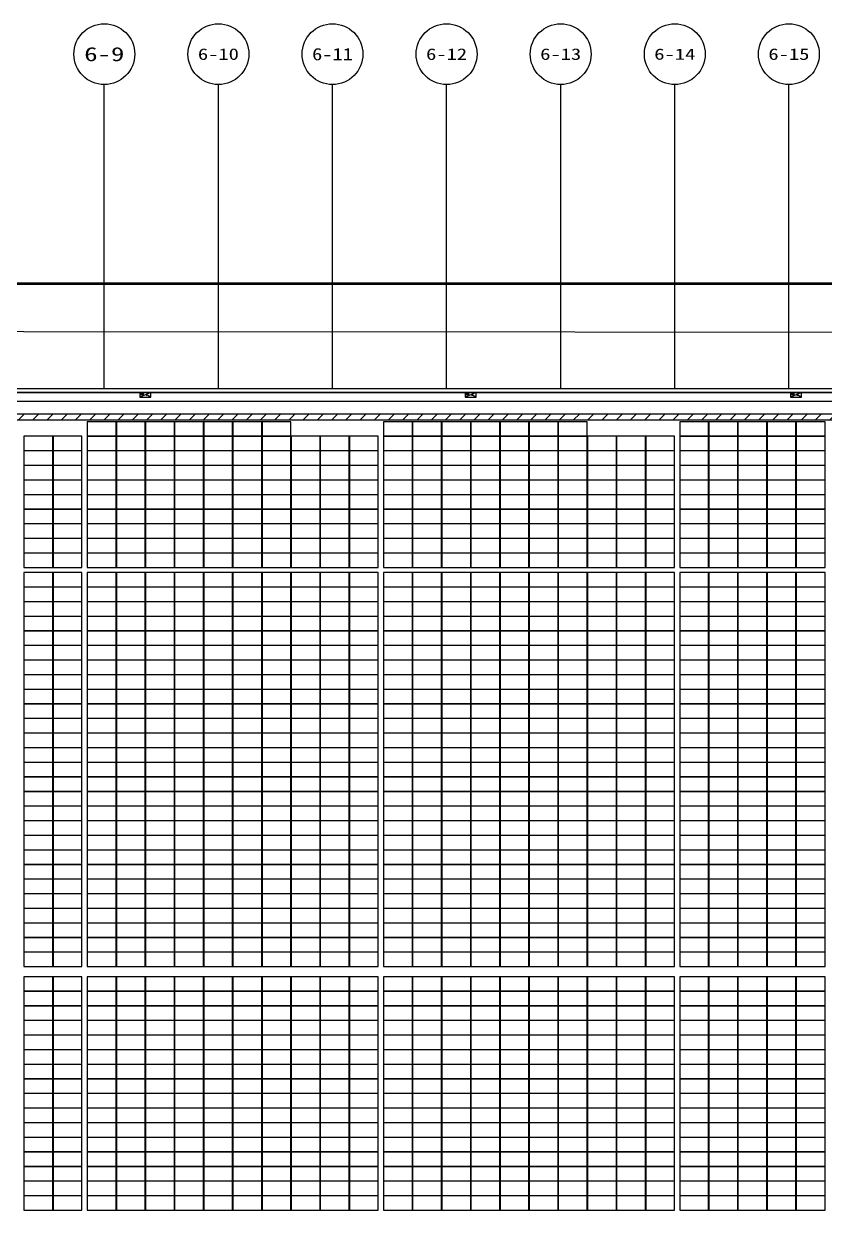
# Model space of a CAD drawing. Header units: metres. Extents: x 1218 to 2690, y 1163 to 1758.
# Drawn here: x 2149.3 to 2212.5, y 1429.3 to 1522.9 of the extents above; entities that cross this region are included whole.
import ezdxf
from ezdxf.enums import TextEntityAlignment as Align

# ---------------------------------------------------------------- set-up
doc = ezdxf.new("R2010")
doc.units = ezdxf.units.M
for name, color, linetype in [('AXIS', 3, 'Continuous'), ('AXIS_TEXT', 7, 'Continuous'), ('WALL', 9, 'Continuous'), ('单元区域外轮廓', 7, 'ByLayer'), ('屋脊线', 7, 'ByLayer'), ('接线图文字', 7, 'Continuous'), ('电缆通道', 7, 'ByLayer'), ('组件', 7, 'ByLayer'), ('运维走道板', 1, 'Continuous'), ('逆变器', 7, 'ByLayer')]:
    doc.layers.add(name, color=color, linetype=linetype)
doc.styles.add('COMPLEX', font='COMPLEX')

# ---------------------------------------------------------------- blocks, each defined once
blk = doc.blocks.new('_AXISO')
blk.add_circle((0, 0), 0.5)
at = {"layer": 'AXIS_TEXT', "style": 'COMPLEX', "width": 1.041667}
blk.add_attdef('A', text='', height=0.56, dxfattribs=at).set_placement((-0.25, -0.28), (0.25, -0.28), align=Align.FIT)
blk = doc.blocks.new('DT1')
at = {"layer": 'AXIS', "color": 252, "true_color": 0x939598}
for p, q in [((948160, 2023104), (948160, 2047104)), ((957160, 2023104), (957160, 2047104)), ((966160, 2023104), (966160, 2047104)), ((975160, 2023104), (975160, 2047104)), ((984160, 2023104), (984160, 2047104)), ((993160, 2023104), (993160, 2047104)), ((1002160, 2023104), (1002160, 2047104))]:
    blk.add_line(p, q, dxfattribs=at)
at = {"layer": 'WALL'}
for p, q in [((1243660, 2023104), (77860, 2023104)), ((1243360, 2022804), (78160, 2022804))]:
    blk.add_line(p, q, dxfattribs=at)
blk.add_lwpolyline([(1182610, 2022104), (875710, 2022104)], dxfattribs=at)
at = {"layer": 'AXIS', "color": 252, "true_color": 0x939598}
ref = blk.add_blockref('_AXISO', (948160, 2049504), dxfattribs=dict(at, xscale=4800, yscale=4800, zscale=4800))
ref.add_attrib('A', '6-9', dxfattribs={"layer": 'AXIS_TEXT', "height": 1110}).set_placement((946574, 2048949), (949746, 2048949), align=Align.FIT)
ref = blk.add_blockref('_AXISO', (957160, 2049504), dxfattribs=dict(at, xscale=4800, yscale=4800, zscale=4800))
ref.add_attrib('A', '6-10', dxfattribs={"layer": 'AXIS_TEXT', "height": 906}).set_placement((955542, 2049051), (958778, 2049051), align=Align.FIT)
ref = blk.add_blockref('_AXISO', (966160, 2049504), dxfattribs=dict(at, xscale=4800, yscale=4800, zscale=4800))
ref.add_attrib('A', '6-11', dxfattribs={"layer": 'AXIS_TEXT', "height": 965.5}).set_placement((964551, 2049021), (967769, 2049021), align=Align.FIT)
ref = blk.add_blockref('_AXISO', (975160, 2049504), dxfattribs=dict(at, xscale=4800, yscale=4800, zscale=4800))
ref.add_attrib('A', '6-12', dxfattribs={"layer": 'AXIS_TEXT', "height": 906}).set_placement((973542, 2049051), (976778, 2049051), align=Align.FIT)
ref = blk.add_blockref('_AXISO', (984160, 2049504), dxfattribs=dict(at, xscale=4800, yscale=4800, zscale=4800))
ref.add_attrib('A', '6-13', dxfattribs={"layer": 'AXIS_TEXT', "height": 906}).set_placement((982542, 2049051), (985778, 2049051), align=Align.FIT)
ref = blk.add_blockref('_AXISO', (993160, 2049504), dxfattribs=dict(at, xscale=4800, yscale=4800, zscale=4800))
ref.add_attrib('A', '6-14', dxfattribs={"layer": 'AXIS_TEXT', "height": 884.1}).set_placement((991539, 2049062), (994781, 2049062), align=Align.FIT)
ref = blk.add_blockref('_AXISO', (1002160, 2049504), dxfattribs=dict(at, xscale=4800, yscale=4800, zscale=4800))
ref.add_attrib('A', '6-15', dxfattribs={"layer": 'AXIS_TEXT', "height": 906}).set_placement((1000542, 2049051), (1003778, 2049051), align=Align.FIT)
blk = doc.blocks.new('*U582')
at = {"layer": '单元区域外轮廓', "color": 2}
blk.add_polyline3d([(582600, -78700, 12000), (-582600, -78700, 12000), (-582600, 78700, 12000), (582600, 78700, 12000)], close=True, dxfattribs=at)
at = {"flags": 1}
for tag in ['unit_id', 'unit_name', 'parapet_height', 'ground_elevation', 'is_enable_parapet']:
    blk.add_attdef(tag, (0, 0), '', height=2.5, dxfattribs=at)
blk = doc.blocks.new('*U583')
at = {"layer": '屋脊线', "color": 30}
blk.add_line((582600, 78700, 12000), (-582600, 78700, 12000), dxfattribs=at)
at = {"flags": 1}
for tag in ['unit_id', 'unit_name']:
    blk.add_attdef(tag, (0, 0), '', height=2.5, dxfattribs=at)
blk = doc.blocks.new('*U586')
at = {"color": 0}
blk.add_polyline3d([(0, 0, 0), (-227.8, 0, 0), (-227.8, -113.3, 5.8), (0, -113.3, 5.8)], close=True, dxfattribs=at)
at = {"flags": 1}
for tag in ['mounting-hole-spacing1', 'mounting-hole-spacing2', 'module-material', 'vmpo', 'voco', 'silicon-material', 'panel-length', 'panel-width', 'panel-height', 'userid', 'theme', 'note', 'name', 'pmax', 'company-name', 'id', 'impo', 'isco']:
    blk.add_attdef(tag, (0, 0), '', height=2.5, dxfattribs=at)
blk = doc.blocks.new('*U587')
at = {"layer": '组件', "color": 13}
for p in [(28833.2, 7639.6, 1221.7), (28333.4, 7524.4, 1227.6), (28563.2, 7524.4, 1227.6), (28833.2, 7524.4, 1227.6), (28333.4, 7409.1, 1233.4), (28563.2, 7409.1, 1233.4), (28833.2, 7409.1, 1233.4), (28333.4, 7293.9, 1239.3), (28563.2, 7293.9, 1239.3), (28833.2, 7293.9, 1239.3), (28333.4, 7178.6, 1245.1), (28563.2, 7178.6, 1245.1), (28833.2, 7178.6, 1245.1), (28333.4, 7063.4, 1251), (28563.2, 7063.4, 1251), (28833.2, 7063.4, 1251), (28333.4, 6948.1, 1256.9), (28563.2, 6948.1, 1256.9), (28333.4, 6832.9, 1262.7), (28563.2, 6832.9, 1262.7), (28333.4, 6717.6, 1268.6), (28563.2, 6717.6, 1268.6), (28333.4, 6602.4, 1274.4), (28563.2, 6602.4, 1274.4)]:
    blk.add_blockref('*U586', p, dxfattribs=at)
at = {"layer": '组件', "color": 72}
for p in [(29063, 7639.6, 1221.7), (29292.8, 7639.6, 1221.7), (29522.6, 7639.6, 1221.7), (29752.4, 7639.6, 1221.7), (29982.2, 7639.6, 1221.7), (30212, 7639.6, 1221.7), (31170.3, 7639.6, 1221.7), (29063, 7524.4, 1227.6), (29292.8, 7524.4, 1227.6), (29522.6, 7524.4, 1227.6), (29752.4, 7524.4, 1227.6), (29982.2, 7524.4, 1227.6), (30212, 7524.4, 1227.6), (30441.8, 7524.4, 1227.6), (30671.6, 7524.4, 1227.6), (30901.4, 7524.4, 1227.6), (31170.3, 7524.4, 1227.6), (29063, 7409.1, 1233.4), (29292.8, 7409.1, 1233.4), (29522.6, 7409.1, 1233.4), (29752.4, 7409.1, 1233.4), (29982.2, 7409.1, 1233.4), (30212, 7409.1, 1233.4), (30441.8, 7409.1, 1233.4), (30671.6, 7409.1, 1233.4), (30901.4, 7409.1, 1233.4), (31170.3, 7409.1, 1233.4), (29063, 7293.9, 1239.3), (29292.8, 7293.9, 1239.3), (29522.6, 7293.9, 1239.3), (29752.4, 7293.9, 1239.3), (29982.2, 7293.9, 1239.3), (30212, 7293.9, 1239.3), (30441.8, 7293.9, 1239.3), (30671.6, 7293.9, 1239.3), (30901.4, 7293.9, 1239.3), (31170.3, 7293.9, 1239.3), (31400.1, 7293.9, 1239.3), (29063, 7178.6, 1245.1), (29292.8, 7178.6, 1245.1), (29522.6, 7178.6, 1245.1), (29752.4, 7178.6, 1245.1), (29982.2, 7178.6, 1245.1), (30212, 7178.6, 1245.1), (30441.8, 7178.6, 1245.1), (30671.6, 7178.6, 1245.1), (30901.4, 7178.6, 1245.1), (31170.3, 7178.6, 1245.1), (31400.1, 7178.6, 1245.1), (29063, 7063.4, 1251), (29292.8, 7063.4, 1251), (29522.6, 7063.4, 1251), (29752.4, 7063.4, 1251), (29982.2, 7063.4, 1251), (30212, 7063.4, 1251), (30441.8, 7063.4, 1251), (30671.6, 7063.4, 1251), (30901.4, 7063.4, 1251), (31170.3, 7063.4, 1251), (31400.1, 7063.4, 1251), (28833.2, 6948.1, 1256.9), (29063, 6948.1, 1256.9), (29292.8, 6948.1, 1256.9), (29522.6, 6948.1, 1256.9), (29752.4, 6948.1, 1256.9), (29982.2, 6948.1, 1256.9), (30212, 6948.1, 1256.9), (30441.8, 6948.1, 1256.9), (30671.6, 6948.1, 1256.9), (30901.4, 6948.1, 1256.9), (31170.3, 6948.1, 1256.9), (31400.1, 6948.1, 1256.9), (28833.2, 6832.9, 1262.7), (29063, 6832.9, 1262.7), (29292.8, 6832.9, 1262.7), (29522.6, 6832.9, 1262.7), (29752.4, 6832.9, 1262.7), (29982.2, 6832.9, 1262.7), (30212, 6832.9, 1262.7), (30441.8, 6832.9, 1262.7), (30671.6, 6832.9, 1262.7), (30901.4, 6832.9, 1262.7), (31170.3, 6832.9, 1262.7), (31400.1, 6832.9, 1262.7), (28833.2, 6717.6, 1268.6), (29063, 6717.6, 1268.6), (29292.8, 6717.6, 1268.6), (29522.6, 6717.6, 1268.6), (29752.4, 6717.6, 1268.6), (29982.2, 6717.6, 1268.6), (30212, 6717.6, 1268.6), (30441.8, 6717.6, 1268.6), (30671.6, 6717.6, 1268.6), (30901.4, 6717.6, 1268.6), (31170.3, 6717.6, 1268.6), (31400.1, 6717.6, 1268.6), (28833.2, 6602.4, 1274.4), (29063, 6602.4, 1274.4), (29292.8, 6602.4, 1274.4), (29522.6, 6602.4, 1274.4), (29752.4, 6602.4, 1274.4), (29982.2, 6602.4, 1274.4), (30212, 6602.4, 1274.4), (30441.8, 6602.4, 1274.4), (30671.6, 6602.4, 1274.4), (30901.4, 6602.4, 1274.4), (31170.3, 6602.4, 1274.4), (31400.1, 6602.4, 1274.4), (28333.4, 6449.1, 1282.2), (28563.2, 6449.1, 1282.2), (28833.2, 6449.1, 1282.2), (29063, 6449.1, 1282.2), (29292.8, 6449.1, 1282.2), (29522.6, 6449.1, 1282.2), (29752.4, 6449.1, 1282.2), (29982.2, 6449.1, 1282.2), (30212, 6449.1, 1282.2), (30441.8, 6449.1, 1282.2), (30671.6, 6449.1, 1282.2), (28333.4, 6333.9, 1288.1), (28563.2, 6333.9, 1288.1), (28833.2, 6333.9, 1288.1), (29063, 6333.9, 1288.1), (29292.8, 6333.9, 1288.1), (29522.6, 6333.9, 1288.1), (29752.4, 6333.9, 1288.1), (29982.2, 6333.9, 1288.1), (30212, 6333.9, 1288.1), (30441.8, 6333.9, 1288.1), (30671.6, 6333.9, 1288.1), (28333.4, 6218.6, 1293.9), (28563.2, 6218.6, 1293.9), (28833.2, 6218.6, 1293.9), (29063, 6218.6, 1293.9), (29292.8, 6218.6, 1293.9), (29522.6, 6218.6, 1293.9), (29752.4, 6218.6, 1293.9), (29982.2, 6218.6, 1293.9), (30212, 6218.6, 1293.9), (30441.8, 6218.6, 1293.9), (30671.6, 6218.6, 1293.9), (28333.4, 6103.4, 1299.8), (28563.2, 6103.4, 1299.8), (28833.2, 6103.4, 1299.8), (29063, 6103.4, 1299.8), (29292.8, 6103.4, 1299.8), (29522.6, 6103.4, 1299.8), (29752.4, 6103.4, 1299.8), (29982.2, 6103.4, 1299.8), (30212, 6103.4, 1299.8), (30441.8, 6103.4, 1299.8), (30671.6, 6103.4, 1299.8), (28333.4, 5988.1, 1305.7), (28563.2, 5988.1, 1305.7), (28833.2, 5988.1, 1305.7), (29063, 5988.1, 1305.7), (29292.8, 5988.1, 1305.7), (29522.6, 5988.1, 1305.7), (29752.4, 5988.1, 1305.7), (29982.2, 5988.1, 1305.7), (30212, 5988.1, 1305.7), (30441.8, 5988.1, 1305.7), (30671.6, 5988.1, 1305.7), (28333.4, 5872.9, 1311.5), (28563.2, 5872.9, 1311.5), (28833.2, 5872.9, 1311.5), (29063, 5872.9, 1311.5), (29292.8, 5872.9, 1311.5), (29522.6, 5872.9, 1311.5), (29752.4, 5872.9, 1311.5), (29982.2, 5872.9, 1311.5), (30212, 5872.9, 1311.5), (30441.8, 5872.9, 1311.5), (30671.6, 5872.9, 1311.5), (28333.4, 5757.6, 1317.4), (28563.2, 5757.6, 1317.4), (28833.2, 5757.6, 1317.4), (29063, 5757.6, 1317.4), (29292.8, 5757.6, 1317.4), (29522.6, 5757.6, 1317.4), (29752.4, 5757.6, 1317.4), (29982.2, 5757.6, 1317.4), (30212, 5757.6, 1317.4), (30441.8, 5757.6, 1317.4), (30671.6, 5757.6, 1317.4), (28333.4, 5642.4, 1323.2), (28563.2, 5642.4, 1323.2), (28833.2, 5642.4, 1323.2), (29063, 5642.4, 1323.2), (29292.8, 5642.4, 1323.2), (29522.6, 5642.4, 1323.2), (29752.4, 5642.4, 1323.2), (29982.2, 5642.4, 1323.2), (30212, 5642.4, 1323.2), (30441.8, 5642.4, 1323.2), (30671.6, 5642.4, 1323.2), (28333.4, 5527.1, 1329.1), (28563.2, 5527.1, 1329.1), (28833.2, 5527.1, 1329.1), (29063, 5527.1, 1329.1), (29292.8, 5527.1, 1329.1), (29522.6, 5527.1, 1329.1), (29752.4, 5527.1, 1329.1), (29982.2, 5527.1, 1329.1), (30212, 5527.1, 1329.1), (30441.8, 5527.1, 1329.1), (30671.6, 5527.1, 1329.1), (28333.4, 5411.9, 1334.9), (28563.2, 5411.9, 1334.9), (28833.2, 5411.9, 1334.9), (29063, 5411.9, 1334.9), (29292.8, 5411.9, 1334.9), (29522.6, 5411.9, 1334.9), (29752.4, 5411.9, 1334.9), (29982.2, 5411.9, 1334.9), (30212, 5411.9, 1334.9), (30441.8, 5411.9, 1334.9), (30671.6, 5411.9, 1334.9), (28333.4, 5296.6, 1340.8), (28563.2, 5296.6, 1340.8), (28833.2, 5296.6, 1340.8), (29063, 5296.6, 1340.8), (29292.8, 5296.6, 1340.8), (29522.6, 5296.6, 1340.8), (29752.4, 5296.6, 1340.8), (29982.2, 5296.6, 1340.8), (30212, 5296.6, 1340.8), (30441.8, 5296.6, 1340.8), (30671.6, 5296.6, 1340.8), (28333.4, 5181.4, 1346.7), (28563.2, 5181.4, 1346.7), (28833.2, 5181.4, 1346.7), (29063, 5181.4, 1346.7), (29292.8, 5181.4, 1346.7), (29522.6, 5181.4, 1346.7), (29752.4, 5181.4, 1346.7), (29982.2, 5181.4, 1346.7), (30212, 5181.4, 1346.7), (30441.8, 5181.4, 1346.7), (30671.6, 5181.4, 1346.7), (28333.4, 5066.1, 1352.5), (28563.2, 5066.1, 1352.5), (28833.2, 5066.1, 1352.5), (29063, 5066.1, 1352.5), (29292.8, 5066.1, 1352.5), (29522.6, 5066.1, 1352.5), (29752.4, 5066.1, 1352.5), (29982.2, 5066.1, 1352.5), (30212, 5066.1, 1352.5), (30441.8, 5066.1, 1352.5), (30671.6, 5066.1, 1352.5), (28333.4, 4950.9, 1358.4), (28563.2, 4950.9, 1358.4), (28833.2, 4950.9, 1358.4), (29063, 4950.9, 1358.4), (29292.8, 4950.9, 1358.4), (29522.6, 4950.9, 1358.4), (29752.4, 4950.9, 1358.4), (29982.2, 4950.9, 1358.4), (30212, 4950.9, 1358.4), (30441.8, 4950.9, 1358.4), (30671.6, 4950.9, 1358.4), (28333.4, 4835.6, 1364.2), (28563.2, 4835.6, 1364.2), (28833.2, 4835.6, 1364.2), (29063, 4835.6, 1364.2), (29292.8, 4835.6, 1364.2), (29522.6, 4835.6, 1364.2), (29752.4, 4835.6, 1364.2), (29982.2, 4835.6, 1364.2), (30212, 4835.6, 1364.2), (30441.8, 4835.6, 1364.2), (30671.6, 4835.6, 1364.2), (28333.4, 4720.4, 1370.1), (28563.2, 4720.4, 1370.1), (28833.2, 4720.4, 1370.1), (29063, 4720.4, 1370.1), (29292.8, 4720.4, 1370.1), (29522.6, 4720.4, 1370.1), (29752.4, 4720.4, 1370.1), (29982.2, 4720.4, 1370.1), (30212, 4720.4, 1370.1), (30441.8, 4720.4, 1370.1), (30671.6, 4720.4, 1370.1), (28333.4, 4605.1, 1376), (28563.2, 4605.1, 1376), (28833.2, 4605.1, 1376), (29063, 4605.1, 1376), (29292.8, 4605.1, 1376), (29522.6, 4605.1, 1376), (29752.4, 4605.1, 1376), (29982.2, 4605.1, 1376), (30212, 4605.1, 1376), (30441.8, 4605.1, 1376), (30671.6, 4605.1, 1376), (28333.4, 4489.9, 1381.8), (28563.2, 4489.9, 1381.8), (28833.2, 4489.9, 1381.8), (29063, 4489.9, 1381.8), (29292.8, 4489.9, 1381.8), (29522.6, 4489.9, 1381.8), (29752.4, 4489.9, 1381.8), (29982.2, 4489.9, 1381.8), (30212, 4489.9, 1381.8), (30441.8, 4489.9, 1381.8), (30671.6, 4489.9, 1381.8), (28333.4, 4374.6, 1387.7), (28563.2, 4374.6, 1387.7), (28833.2, 4374.6, 1387.7), (29063, 4374.6, 1387.7), (29292.8, 4374.6, 1387.7), (29522.6, 4374.6, 1387.7), (29752.4, 4374.6, 1387.7), (29982.2, 4374.6, 1387.7), (30212, 4374.6, 1387.7), (30441.8, 4374.6, 1387.7), (30671.6, 4374.6, 1387.7), (28333.4, 4259.4, 1393.5), (28563.2, 4259.4, 1393.5), (28833.2, 4259.4, 1393.5), (29063, 4259.4, 1393.5), (29292.8, 4259.4, 1393.5), (29522.6, 4259.4, 1393.5), (29752.4, 4259.4, 1393.5), (29982.2, 4259.4, 1393.5), (30212, 4259.4, 1393.5), (30441.8, 4259.4, 1393.5), (30671.6, 4259.4, 1393.5), (28333.4, 4144.1, 1399.4), (28563.2, 4144.1, 1399.4), (28833.2, 4144.1, 1399.4), (29063, 4144.1, 1399.4), (29292.8, 4144.1, 1399.4), (29522.6, 4144.1, 1399.4), (29752.4, 4144.1, 1399.4), (29982.2, 4144.1, 1399.4), (30212, 4144.1, 1399.4), (30441.8, 4144.1, 1399.4), (30671.6, 4144.1, 1399.4), (28333.4, 4028.9, 1405.2), (28563.2, 4028.9, 1405.2), (28833.2, 4028.9, 1405.2), (29063, 4028.9, 1405.2), (29292.8, 4028.9, 1405.2), (29522.6, 4028.9, 1405.2), (29752.4, 4028.9, 1405.2), (29982.2, 4028.9, 1405.2), (30212, 4028.9, 1405.2), (30441.8, 4028.9, 1405.2), (30671.6, 4028.9, 1405.2), (28333.4, 3913.6, 1411.1), (28563.2, 3913.6, 1411.1), (28833.2, 3913.6, 1411.1), (29063, 3913.6, 1411.1), (29292.8, 3913.6, 1411.1), (29522.6, 3913.6, 1411.1), (29752.4, 3913.6, 1411.1), (29982.2, 3913.6, 1411.1), (30212, 3913.6, 1411.1), (30441.8, 3913.6, 1411.1), (30671.6, 3913.6, 1411.1), (28333.4, 3798.4, 1417), (28563.2, 3798.4, 1417), (28833.2, 3798.4, 1417), (29063, 3798.4, 1417), (29292.8, 3798.4, 1417), (29522.6, 3798.4, 1417), (29752.4, 3798.4, 1417), (29982.2, 3798.4, 1417), (30212, 3798.4, 1417), (30441.8, 3798.4, 1417), (30671.6, 3798.4, 1417), (28333.4, 3683.1, 1422.8), (28563.2, 3683.1, 1422.8), (28833.2, 3683.1, 1422.8), (29063, 3683.1, 1422.8), (29292.8, 3683.1, 1422.8), (29522.6, 3683.1, 1422.8), (29752.4, 3683.1, 1422.8), (29982.2, 3683.1, 1422.8), (30212, 3683.1, 1422.8), (30441.8, 3683.1, 1422.8), (30671.6, 3683.1, 1422.8), (28333.4, 3567.9, 1428.7), (28563.2, 3567.9, 1428.7), (28833.2, 3567.9, 1428.7), (29063, 3567.9, 1428.7), (29292.8, 3567.9, 1428.7), (29522.6, 3567.9, 1428.7), (29752.4, 3567.9, 1428.7), (29982.2, 3567.9, 1428.7), (30212, 3567.9, 1428.7), (30441.8, 3567.9, 1428.7), (30671.6, 3567.9, 1428.7), (28333.4, 3452.6, 1434.5), (28563.2, 3452.6, 1434.5), (28833.2, 3452.6, 1434.5), (29063, 3452.6, 1434.5), (29292.8, 3452.6, 1434.5), (29522.6, 3452.6, 1434.5), (29752.4, 3452.6, 1434.5), (29982.2, 3452.6, 1434.5), (30212, 3452.6, 1434.5), (30441.8, 3452.6, 1434.5), (30671.6, 3452.6, 1434.5), (28333.4, 3259.4, 1444.3), (28563.2, 3259.4, 1444.3), (28833.2, 3259.4, 1444.3), (29063, 3259.4, 1444.3), (29292.8, 3259.4, 1444.3), (29522.6, 3259.4, 1444.3), (29752.4, 3259.4, 1444.3), (29982.2, 3259.4, 1444.3), (30212, 3259.4, 1444.3), (30441.8, 3259.4, 1444.3), (30671.6, 3259.4, 1444.3), (28333.4, 3144.2, 1450.2), (28563.2, 3144.2, 1450.2), (28833.2, 3144.2, 1450.2), (29063, 3144.2, 1450.2), (29292.8, 3144.2, 1450.2), (29522.6, 3144.2, 1450.2), (29752.4, 3144.2, 1450.2), (29982.2, 3144.2, 1450.2), (30212, 3144.2, 1450.2), (30441.8, 3144.2, 1450.2), (30671.6, 3144.2, 1450.2), (28333.4, 3028.9, 1456.1), (28563.2, 3028.9, 1456.1), (28833.2, 3028.9, 1456.1), (29063, 3028.9, 1456.1), (29292.8, 3028.9, 1456.1), (29522.6, 3028.9, 1456.1), (29752.4, 3028.9, 1456.1), (29982.2, 3028.9, 1456.1), (30212, 3028.9, 1456.1), (30441.8, 3028.9, 1456.1), (30671.6, 3028.9, 1456.1), (28333.4, 2913.7, 1461.9), (28563.2, 2913.7, 1461.9), (28833.2, 2913.7, 1461.9), (29063, 2913.7, 1461.9), (29292.8, 2913.7, 1461.9), (29522.6, 2913.7, 1461.9), (29752.4, 2913.7, 1461.9), (29982.2, 2913.7, 1461.9), (30212, 2913.7, 1461.9), (30441.8, 2913.7, 1461.9), (30671.6, 2913.7, 1461.9), (28333.4, 2798.4, 1467.8), (28563.2, 2798.4, 1467.8), (28833.2, 2798.4, 1467.8), (29063, 2798.4, 1467.8), (29292.8, 2798.4, 1467.8), (29522.6, 2798.4, 1467.8), (29752.4, 2798.4, 1467.8), (29982.2, 2798.4, 1467.8), (30212, 2798.4, 1467.8), (30441.8, 2798.4, 1467.8), (30671.6, 2798.4, 1467.8), (28333.4, 2683.2, 1473.6), (28563.2, 2683.2, 1473.6), (28833.2, 2683.2, 1473.6), (29063, 2683.2, 1473.6), (29292.8, 2683.2, 1473.6), (29522.6, 2683.2, 1473.6), (29752.4, 2683.2, 1473.6), (29982.2, 2683.2, 1473.6), (30212, 2683.2, 1473.6), (30441.8, 2683.2, 1473.6), (30671.6, 2683.2, 1473.6), (28333.4, 2567.9, 1479.5), (28563.2, 2567.9, 1479.5), (28833.2, 2567.9, 1479.5), (29063, 2567.9, 1479.5), (29292.8, 2567.9, 1479.5), (29522.6, 2567.9, 1479.5), (29752.4, 2567.9, 1479.5), (29982.2, 2567.9, 1479.5), (30212, 2567.9, 1479.5), (30441.8, 2567.9, 1479.5), (30671.6, 2567.9, 1479.5), (28333.4, 2452.7, 1485.3), (28563.2, 2452.7, 1485.3), (28833.2, 2452.7, 1485.3), (29063, 2452.7, 1485.3), (29292.8, 2452.7, 1485.3), (29522.6, 2452.7, 1485.3), (29752.4, 2452.7, 1485.3), (29982.2, 2452.7, 1485.3), (30212, 2452.7, 1485.3), (30441.8, 2452.7, 1485.3), (30671.6, 2452.7, 1485.3), (28333.4, 2337.4, 1491.2), (28563.2, 2337.4, 1491.2), (28833.2, 2337.4, 1491.2), (29063, 2337.4, 1491.2), (29292.8, 2337.4, 1491.2), (29522.6, 2337.4, 1491.2), (29752.4, 2337.4, 1491.2), (29982.2, 2337.4, 1491.2), (30212, 2337.4, 1491.2), (30441.8, 2337.4, 1491.2), (30671.6, 2337.4, 1491.2), (28333.4, 2222.2, 1497.1), (28563.2, 2222.2, 1497.1), (28833.2, 2222.2, 1497.1), (29063, 2222.2, 1497.1), (29292.8, 2222.2, 1497.1), (29522.6, 2222.2, 1497.1), (29752.4, 2222.2, 1497.1), (29982.2, 2222.2, 1497.1), (30212, 2222.2, 1497.1), (30441.8, 2222.2, 1497.1), (30671.6, 2222.2, 1497.1), (28333.4, 2106.9, 1502.9), (28563.2, 2106.9, 1502.9), (28833.2, 2106.9, 1502.9), (29063, 2106.9, 1502.9), (29292.8, 2106.9, 1502.9), (29522.6, 2106.9, 1502.9), (29752.4, 2106.9, 1502.9), (29982.2, 2106.9, 1502.9), (30212, 2106.9, 1502.9), (30441.8, 2106.9, 1502.9), (30671.6, 2106.9, 1502.9), (28333.4, 1991.7, 1508.8), (28563.2, 1991.7, 1508.8), (28833.2, 1991.7, 1508.8), (29063, 1991.7, 1508.8), (29292.8, 1991.7, 1508.8), (29522.6, 1991.7, 1508.8), (29752.4, 1991.7, 1508.8), (29982.2, 1991.7, 1508.8), (30212, 1991.7, 1508.8), (30441.8, 1991.7, 1508.8), (30671.6, 1991.7, 1508.8), (28333.4, 1876.4, 1514.6), (28563.2, 1876.4, 1514.6), (28833.2, 1876.4, 1514.6), (29063, 1876.4, 1514.6), (29292.8, 1876.4, 1514.6), (29522.6, 1876.4, 1514.6), (29752.4, 1876.4, 1514.6), (29982.2, 1876.4, 1514.6), (30212, 1876.4, 1514.6), (30441.8, 1876.4, 1514.6), (30671.6, 1876.4, 1514.6), (28333.4, 1761.1, 1520.5), (28563.2, 1761.1, 1520.5), (28833.2, 1761.1, 1520.5), (29063, 1761.1, 1520.5), (29292.8, 1761.1, 1520.5), (29522.6, 1761.1, 1520.5), (29752.4, 1761.1, 1520.5), (29982.2, 1761.1, 1520.5), (30212, 1761.1, 1520.5), (30441.8, 1761.1, 1520.5), (30671.6, 1761.1, 1520.5), (28333.4, 1645.9, 1526.4), (28563.2, 1645.9, 1526.4), (28833.2, 1645.9, 1526.4), (29063, 1645.9, 1526.4), (29292.8, 1645.9, 1526.4), (29522.6, 1645.9, 1526.4), (29752.4, 1645.9, 1526.4), (29982.2, 1645.9, 1526.4), (30212, 1645.9, 1526.4), (30441.8, 1645.9, 1526.4), (30671.6, 1645.9, 1526.4), (28333.4, 1530.6, 1532.2), (28563.2, 1530.6, 1532.2), (28833.2, 1530.6, 1532.2), (29063, 1530.6, 1532.2), (29292.8, 1530.6, 1532.2), (29522.6, 1530.6, 1532.2), (29752.4, 1530.6, 1532.2), (29982.2, 1530.6, 1532.2), (30212, 1530.6, 1532.2), (30441.8, 1530.6, 1532.2), (30671.6, 1530.6, 1532.2)]:
    blk.add_blockref('*U586', p, dxfattribs=at)
at = {"layer": '组件', "color": 220}
for p in [(31400.1, 7639.6, 1221.7), (31629.9, 7639.6, 1221.7), (31859.7, 7639.6, 1221.7), (32089.5, 7639.6, 1221.7), (32319.3, 7639.6, 1221.7), (32549.1, 7639.6, 1221.7), (33506.5, 7639.6, 1221.7), (33736.3, 7639.6, 1221.7), (33966.1, 7639.6, 1221.7), (31400.1, 7524.4, 1227.6), (31629.9, 7524.4, 1227.6), (31859.7, 7524.4, 1227.6), (32089.5, 7524.4, 1227.6), (32319.3, 7524.4, 1227.6), (32549.1, 7524.4, 1227.6), (32778.9, 7524.4, 1227.6), (33008.7, 7524.4, 1227.6), (33238.5, 7524.4, 1227.6), (33506.5, 7524.4, 1227.6), (33736.3, 7524.4, 1227.6), (33966.1, 7524.4, 1227.6), (31400.1, 7409.1, 1233.4), (31629.9, 7409.1, 1233.4), (31859.7, 7409.1, 1233.4), (32089.5, 7409.1, 1233.4), (32319.3, 7409.1, 1233.4), (32549.1, 7409.1, 1233.4), (32778.9, 7409.1, 1233.4), (33008.7, 7409.1, 1233.4), (33238.5, 7409.1, 1233.4), (33506.5, 7409.1, 1233.4), (33736.3, 7409.1, 1233.4), (33966.1, 7409.1, 1233.4), (31629.9, 7293.9, 1239.3), (31859.7, 7293.9, 1239.3), (32089.5, 7293.9, 1239.3), (32319.3, 7293.9, 1239.3), (32549.1, 7293.9, 1239.3), (32778.9, 7293.9, 1239.3), (33008.7, 7293.9, 1239.3), (33238.5, 7293.9, 1239.3), (33506.5, 7293.9, 1239.3), (33736.3, 7293.9, 1239.3), (33966.1, 7293.9, 1239.3), (31629.9, 7178.6, 1245.1), (31859.7, 7178.6, 1245.1), (32089.5, 7178.6, 1245.1), (32319.3, 7178.6, 1245.1), (32549.1, 7178.6, 1245.1), (32778.9, 7178.6, 1245.1), (33008.7, 7178.6, 1245.1), (33238.5, 7178.6, 1245.1), (33506.5, 7178.6, 1245.1), (33736.3, 7178.6, 1245.1), (33966.1, 7178.6, 1245.1), (31629.9, 7063.4, 1251), (31859.7, 7063.4, 1251), (32089.5, 7063.4, 1251), (32319.3, 7063.4, 1251), (32549.1, 7063.4, 1251), (32778.9, 7063.4, 1251), (33008.7, 7063.4, 1251), (33238.5, 7063.4, 1251), (33506.5, 7063.4, 1251), (33736.3, 7063.4, 1251), (33966.1, 7063.4, 1251), (31629.9, 6948.1, 1256.9), (31859.7, 6948.1, 1256.9), (32089.5, 6948.1, 1256.9), (32319.3, 6948.1, 1256.9), (32549.1, 6948.1, 1256.9), (32778.9, 6948.1, 1256.9), (33008.7, 6948.1, 1256.9), (33238.5, 6948.1, 1256.9), (33506.5, 6948.1, 1256.9), (33736.3, 6948.1, 1256.9), (33966.1, 6948.1, 1256.9), (31629.9, 6832.9, 1262.7), (31859.7, 6832.9, 1262.7), (32089.5, 6832.9, 1262.7), (32319.3, 6832.9, 1262.7), (32549.1, 6832.9, 1262.7), (32778.9, 6832.9, 1262.7), (33008.7, 6832.9, 1262.7), (33238.5, 6832.9, 1262.7), (33506.5, 6832.9, 1262.7), (33736.3, 6832.9, 1262.7), (33966.1, 6832.9, 1262.7), (31629.9, 6717.6, 1268.6), (31859.7, 6717.6, 1268.6), (32089.5, 6717.6, 1268.6), (32319.3, 6717.6, 1268.6), (32549.1, 6717.6, 1268.6), (32778.9, 6717.6, 1268.6), (33008.7, 6717.6, 1268.6), (33238.5, 6717.6, 1268.6), (33506.5, 6717.6, 1268.6), (33736.3, 6717.6, 1268.6), (31629.9, 6602.4, 1274.4), (31859.7, 6602.4, 1274.4), (32089.5, 6602.4, 1274.4), (32319.3, 6602.4, 1274.4), (32549.1, 6602.4, 1274.4), (32778.9, 6602.4, 1274.4), (33008.7, 6602.4, 1274.4), (33238.5, 6602.4, 1274.4), (33506.5, 6602.4, 1274.4), (33736.3, 6602.4, 1274.4), (30901.4, 6449.1, 1282.2), (31170.3, 6449.1, 1282.2), (31400.1, 6449.1, 1282.2), (31629.9, 6449.1, 1282.2), (31859.7, 6449.1, 1282.2), (32089.5, 6449.1, 1282.2), (32319.3, 6449.1, 1282.2), (32549.1, 6449.1, 1282.2), (32778.9, 6449.1, 1282.2), (33008.7, 6449.1, 1282.2), (33238.5, 6449.1, 1282.2), (30901.4, 6333.9, 1288.1), (31170.3, 6333.9, 1288.1), (31400.1, 6333.9, 1288.1), (31629.9, 6333.9, 1288.1), (31859.7, 6333.9, 1288.1), (32089.5, 6333.9, 1288.1), (32319.3, 6333.9, 1288.1), (32549.1, 6333.9, 1288.1), (32778.9, 6333.9, 1288.1), (33008.7, 6333.9, 1288.1), (33238.5, 6333.9, 1288.1), (30901.4, 6218.6, 1293.9), (31170.3, 6218.6, 1293.9), (31400.1, 6218.6, 1293.9), (31629.9, 6218.6, 1293.9), (31859.7, 6218.6, 1293.9), (32089.5, 6218.6, 1293.9), (32319.3, 6218.6, 1293.9), (32549.1, 6218.6, 1293.9), (32778.9, 6218.6, 1293.9), (33008.7, 6218.6, 1293.9), (33238.5, 6218.6, 1293.9), (30901.4, 6103.4, 1299.8), (31170.3, 6103.4, 1299.8), (31400.1, 6103.4, 1299.8), (31629.9, 6103.4, 1299.8), (31859.7, 6103.4, 1299.8), (32089.5, 6103.4, 1299.8), (32319.3, 6103.4, 1299.8), (32549.1, 6103.4, 1299.8), (32778.9, 6103.4, 1299.8), (33008.7, 6103.4, 1299.8), (33238.5, 6103.4, 1299.8), (30901.4, 5988.1, 1305.7), (31170.3, 5988.1, 1305.7), (31400.1, 5988.1, 1305.7), (31629.9, 5988.1, 1305.7), (31859.7, 5988.1, 1305.7), (32089.5, 5988.1, 1305.7), (32319.3, 5988.1, 1305.7), (32549.1, 5988.1, 1305.7), (32778.9, 5988.1, 1305.7), (33008.7, 5988.1, 1305.7), (33238.5, 5988.1, 1305.7), (30901.4, 5872.9, 1311.5), (31170.3, 5872.9, 1311.5), (31400.1, 5872.9, 1311.5), (31629.9, 5872.9, 1311.5), (31859.7, 5872.9, 1311.5), (32089.5, 5872.9, 1311.5), (32319.3, 5872.9, 1311.5), (32549.1, 5872.9, 1311.5), (32778.9, 5872.9, 1311.5), (33008.7, 5872.9, 1311.5), (33238.5, 5872.9, 1311.5), (30901.4, 5757.6, 1317.4), (31170.3, 5757.6, 1317.4), (31400.1, 5757.6, 1317.4), (31629.9, 5757.6, 1317.4), (31859.7, 5757.6, 1317.4), (32089.5, 5757.6, 1317.4), (32319.3, 5757.6, 1317.4), (32549.1, 5757.6, 1317.4), (32778.9, 5757.6, 1317.4), (33008.7, 5757.6, 1317.4), (33238.5, 5757.6, 1317.4), (30901.4, 5642.4, 1323.2), (31170.3, 5642.4, 1323.2), (31400.1, 5642.4, 1323.2), (31629.9, 5642.4, 1323.2), (31859.7, 5642.4, 1323.2), (32089.5, 5642.4, 1323.2), (32319.3, 5642.4, 1323.2), (32549.1, 5642.4, 1323.2), (32778.9, 5642.4, 1323.2), (33008.7, 5642.4, 1323.2), (33238.5, 5642.4, 1323.2), (30901.4, 5527.1, 1329.1), (31170.3, 5527.1, 1329.1), (31400.1, 5527.1, 1329.1), (31629.9, 5527.1, 1329.1), (31859.7, 5527.1, 1329.1), (32089.5, 5527.1, 1329.1), (32319.3, 5527.1, 1329.1), (32549.1, 5527.1, 1329.1), (32778.9, 5527.1, 1329.1), (33008.7, 5527.1, 1329.1), (33238.5, 5527.1, 1329.1), (30901.4, 5411.9, 1334.9), (31170.3, 5411.9, 1334.9), (31400.1, 5411.9, 1334.9), (31629.9, 5411.9, 1334.9), (31859.7, 5411.9, 1334.9), (32089.5, 5411.9, 1334.9), (32319.3, 5411.9, 1334.9), (32549.1, 5411.9, 1334.9), (32778.9, 5411.9, 1334.9), (33008.7, 5411.9, 1334.9), (33238.5, 5411.9, 1334.9), (30901.4, 5296.6, 1340.8), (31170.3, 5296.6, 1340.8), (31400.1, 5296.6, 1340.8), (31629.9, 5296.6, 1340.8), (31859.7, 5296.6, 1340.8), (32089.5, 5296.6, 1340.8), (32319.3, 5296.6, 1340.8), (32549.1, 5296.6, 1340.8), (32778.9, 5296.6, 1340.8), (33008.7, 5296.6, 1340.8), (33238.5, 5296.6, 1340.8), (30901.4, 5181.4, 1346.7), (31170.3, 5181.4, 1346.7), (31400.1, 5181.4, 1346.7), (31629.9, 5181.4, 1346.7), (31859.7, 5181.4, 1346.7), (32089.5, 5181.4, 1346.7), (32319.3, 5181.4, 1346.7), (32549.1, 5181.4, 1346.7), (32778.9, 5181.4, 1346.7), (33008.7, 5181.4, 1346.7), (33238.5, 5181.4, 1346.7), (30901.4, 5066.1, 1352.5), (31170.3, 5066.1, 1352.5), (31400.1, 5066.1, 1352.5), (31629.9, 5066.1, 1352.5), (31859.7, 5066.1, 1352.5), (32089.5, 5066.1, 1352.5), (32319.3, 5066.1, 1352.5), (32549.1, 5066.1, 1352.5), (32778.9, 5066.1, 1352.5), (33008.7, 5066.1, 1352.5), (33238.5, 5066.1, 1352.5), (30901.4, 4950.9, 1358.4), (31170.3, 4950.9, 1358.4), (31400.1, 4950.9, 1358.4), (31629.9, 4950.9, 1358.4), (31859.7, 4950.9, 1358.4), (32089.5, 4950.9, 1358.4), (32319.3, 4950.9, 1358.4), (32549.1, 4950.9, 1358.4), (32778.9, 4950.9, 1358.4), (33008.7, 4950.9, 1358.4), (33238.5, 4950.9, 1358.4), (30901.4, 4835.6, 1364.2), (31170.3, 4835.6, 1364.2), (31400.1, 4835.6, 1364.2), (31629.9, 4835.6, 1364.2), (31859.7, 4835.6, 1364.2), (32089.5, 4835.6, 1364.2), (32319.3, 4835.6, 1364.2), (32549.1, 4835.6, 1364.2), (32778.9, 4835.6, 1364.2), (33008.7, 4835.6, 1364.2), (33238.5, 4835.6, 1364.2), (30901.4, 4720.4, 1370.1), (31170.3, 4720.4, 1370.1), (31400.1, 4720.4, 1370.1), (31629.9, 4720.4, 1370.1), (31859.7, 4720.4, 1370.1), (32089.5, 4720.4, 1370.1), (32319.3, 4720.4, 1370.1), (32549.1, 4720.4, 1370.1), (32778.9, 4720.4, 1370.1), (33008.7, 4720.4, 1370.1), (33238.5, 4720.4, 1370.1), (30901.4, 4605.1, 1376), (31170.3, 4605.1, 1376), (31400.1, 4605.1, 1376), (31629.9, 4605.1, 1376), (31859.7, 4605.1, 1376), (32089.5, 4605.1, 1376), (32319.3, 4605.1, 1376), (32549.1, 4605.1, 1376), (32778.9, 4605.1, 1376), (33008.7, 4605.1, 1376), (33238.5, 4605.1, 1376), (30901.4, 4489.9, 1381.8), (31170.3, 4489.9, 1381.8), (31400.1, 4489.9, 1381.8), (31629.9, 4489.9, 1381.8), (31859.7, 4489.9, 1381.8), (32089.5, 4489.9, 1381.8), (32319.3, 4489.9, 1381.8), (32549.1, 4489.9, 1381.8), (32778.9, 4489.9, 1381.8), (33008.7, 4489.9, 1381.8), (33238.5, 4489.9, 1381.8), (30901.4, 4374.6, 1387.7), (31170.3, 4374.6, 1387.7), (31400.1, 4374.6, 1387.7), (31629.9, 4374.6, 1387.7), (31859.7, 4374.6, 1387.7), (32089.5, 4374.6, 1387.7), (32319.3, 4374.6, 1387.7), (32549.1, 4374.6, 1387.7), (32778.9, 4374.6, 1387.7), (33008.7, 4374.6, 1387.7), (33238.5, 4374.6, 1387.7), (30901.4, 4259.4, 1393.5), (31170.3, 4259.4, 1393.5), (31400.1, 4259.4, 1393.5), (31629.9, 4259.4, 1393.5), (31859.7, 4259.4, 1393.5), (32089.5, 4259.4, 1393.5), (32319.3, 4259.4, 1393.5), (32549.1, 4259.4, 1393.5), (32778.9, 4259.4, 1393.5), (33008.7, 4259.4, 1393.5), (33238.5, 4259.4, 1393.5), (30901.4, 4144.1, 1399.4), (31170.3, 4144.1, 1399.4), (31400.1, 4144.1, 1399.4), (31629.9, 4144.1, 1399.4), (31859.7, 4144.1, 1399.4), (32089.5, 4144.1, 1399.4), (32319.3, 4144.1, 1399.4), (32549.1, 4144.1, 1399.4), (32778.9, 4144.1, 1399.4), (33008.7, 4144.1, 1399.4), (33238.5, 4144.1, 1399.4), (30901.4, 4028.9, 1405.2), (31170.3, 4028.9, 1405.2), (31400.1, 4028.9, 1405.2), (31629.9, 4028.9, 1405.2), (31859.7, 4028.9, 1405.2), (32089.5, 4028.9, 1405.2), (32319.3, 4028.9, 1405.2), (32549.1, 4028.9, 1405.2), (32778.9, 4028.9, 1405.2), (33008.7, 4028.9, 1405.2), (33238.5, 4028.9, 1405.2), (30901.4, 3913.6, 1411.1), (31170.3, 3913.6, 1411.1), (31400.1, 3913.6, 1411.1), (31629.9, 3913.6, 1411.1), (31859.7, 3913.6, 1411.1), (32089.5, 3913.6, 1411.1), (32319.3, 3913.6, 1411.1), (32549.1, 3913.6, 1411.1), (32778.9, 3913.6, 1411.1), (33008.7, 3913.6, 1411.1), (33238.5, 3913.6, 1411.1), (30901.4, 3798.4, 1417), (31170.3, 3798.4, 1417), (31400.1, 3798.4, 1417), (31629.9, 3798.4, 1417), (31859.7, 3798.4, 1417), (32089.5, 3798.4, 1417), (32319.3, 3798.4, 1417), (32549.1, 3798.4, 1417), (32778.9, 3798.4, 1417), (33008.7, 3798.4, 1417), (33238.5, 3798.4, 1417), (30901.4, 3683.1, 1422.8), (31170.3, 3683.1, 1422.8), (31400.1, 3683.1, 1422.8), (31629.9, 3683.1, 1422.8), (31859.7, 3683.1, 1422.8), (32089.5, 3683.1, 1422.8), (32319.3, 3683.1, 1422.8), (32549.1, 3683.1, 1422.8), (32778.9, 3683.1, 1422.8), (33008.7, 3683.1, 1422.8), (33238.5, 3683.1, 1422.8), (30901.4, 3567.9, 1428.7), (31170.3, 3567.9, 1428.7), (31400.1, 3567.9, 1428.7), (31629.9, 3567.9, 1428.7), (31859.7, 3567.9, 1428.7), (32089.5, 3567.9, 1428.7), (32319.3, 3567.9, 1428.7), (32549.1, 3567.9, 1428.7), (32778.9, 3567.9, 1428.7), (33008.7, 3567.9, 1428.7), (33238.5, 3567.9, 1428.7), (30901.4, 3452.6, 1434.5), (31170.3, 3452.6, 1434.5), (31400.1, 3452.6, 1434.5), (31629.9, 3452.6, 1434.5), (31859.7, 3452.6, 1434.5), (32089.5, 3452.6, 1434.5), (32319.3, 3452.6, 1434.5), (32549.1, 3452.6, 1434.5), (32778.9, 3452.6, 1434.5), (33008.7, 3452.6, 1434.5), (33238.5, 3452.6, 1434.5), (30901.4, 3259.4, 1444.3), (31170.3, 3259.4, 1444.3), (31400.1, 3259.4, 1444.3), (31629.9, 3259.4, 1444.3), (31859.7, 3259.4, 1444.3), (32089.5, 3259.4, 1444.3), (32319.3, 3259.4, 1444.3), (32549.1, 3259.4, 1444.3), (32778.9, 3259.4, 1444.3), (33008.7, 3259.4, 1444.3), (33238.5, 3259.4, 1444.3), (30901.4, 3144.2, 1450.2), (31170.3, 3144.2, 1450.2), (31400.1, 3144.2, 1450.2), (31629.9, 3144.2, 1450.2), (31859.7, 3144.2, 1450.2), (32089.5, 3144.2, 1450.2), (32319.3, 3144.2, 1450.2), (32549.1, 3144.2, 1450.2), (32778.9, 3144.2, 1450.2), (33008.7, 3144.2, 1450.2), (33238.5, 3144.2, 1450.2), (30901.4, 3028.9, 1456.1), (31170.3, 3028.9, 1456.1), (31400.1, 3028.9, 1456.1), (31629.9, 3028.9, 1456.1), (31859.7, 3028.9, 1456.1), (32089.5, 3028.9, 1456.1), (32319.3, 3028.9, 1456.1), (32549.1, 3028.9, 1456.1), (32778.9, 3028.9, 1456.1), (33008.7, 3028.9, 1456.1), (33238.5, 3028.9, 1456.1), (30901.4, 2913.7, 1461.9), (31170.3, 2913.7, 1461.9), (31400.1, 2913.7, 1461.9), (31629.9, 2913.7, 1461.9), (31859.7, 2913.7, 1461.9), (32089.5, 2913.7, 1461.9), (32319.3, 2913.7, 1461.9), (32549.1, 2913.7, 1461.9), (32778.9, 2913.7, 1461.9), (33008.7, 2913.7, 1461.9), (33238.5, 2913.7, 1461.9), (30901.4, 2798.4, 1467.8), (31170.3, 2798.4, 1467.8), (31400.1, 2798.4, 1467.8), (31629.9, 2798.4, 1467.8), (31859.7, 2798.4, 1467.8), (32089.5, 2798.4, 1467.8), (32319.3, 2798.4, 1467.8), (32549.1, 2798.4, 1467.8), (32778.9, 2798.4, 1467.8), (33008.7, 2798.4, 1467.8), (33238.5, 2798.4, 1467.8), (30901.4, 2683.2, 1473.6), (31170.3, 2683.2, 1473.6), (31400.1, 2683.2, 1473.6), (31629.9, 2683.2, 1473.6), (31859.7, 2683.2, 1473.6), (32089.5, 2683.2, 1473.6), (32319.3, 2683.2, 1473.6), (32549.1, 2683.2, 1473.6), (32778.9, 2683.2, 1473.6), (33008.7, 2683.2, 1473.6), (33238.5, 2683.2, 1473.6), (30901.4, 2567.9, 1479.5), (31170.3, 2567.9, 1479.5), (31400.1, 2567.9, 1479.5), (31629.9, 2567.9, 1479.5), (31859.7, 2567.9, 1479.5), (32089.5, 2567.9, 1479.5), (32319.3, 2567.9, 1479.5), (32549.1, 2567.9, 1479.5), (32778.9, 2567.9, 1479.5), (33008.7, 2567.9, 1479.5), (33238.5, 2567.9, 1479.5), (30901.4, 2452.7, 1485.3), (31170.3, 2452.7, 1485.3), (31400.1, 2452.7, 1485.3), (31629.9, 2452.7, 1485.3), (31859.7, 2452.7, 1485.3), (32089.5, 2452.7, 1485.3), (32319.3, 2452.7, 1485.3), (32549.1, 2452.7, 1485.3), (32778.9, 2452.7, 1485.3), (33008.7, 2452.7, 1485.3), (33238.5, 2452.7, 1485.3), (30901.4, 2337.4, 1491.2), (31170.3, 2337.4, 1491.2), (31400.1, 2337.4, 1491.2), (31629.9, 2337.4, 1491.2), (31859.7, 2337.4, 1491.2), (32089.5, 2337.4, 1491.2), (32319.3, 2337.4, 1491.2), (32549.1, 2337.4, 1491.2), (32778.9, 2337.4, 1491.2), (33008.7, 2337.4, 1491.2), (33238.5, 2337.4, 1491.2), (30901.4, 2222.2, 1497.1), (31170.3, 2222.2, 1497.1), (31400.1, 2222.2, 1497.1), (31629.9, 2222.2, 1497.1), (31859.7, 2222.2, 1497.1), (32089.5, 2222.2, 1497.1), (32319.3, 2222.2, 1497.1), (32549.1, 2222.2, 1497.1), (32778.9, 2222.2, 1497.1), (33008.7, 2222.2, 1497.1), (33238.5, 2222.2, 1497.1), (30901.4, 2106.9, 1502.9), (31170.3, 2106.9, 1502.9), (31400.1, 2106.9, 1502.9), (31629.9, 2106.9, 1502.9), (31859.7, 2106.9, 1502.9), (32089.5, 2106.9, 1502.9), (32319.3, 2106.9, 1502.9), (32549.1, 2106.9, 1502.9), (32778.9, 2106.9, 1502.9), (33008.7, 2106.9, 1502.9), (33238.5, 2106.9, 1502.9), (30901.4, 1991.7, 1508.8), (31170.3, 1991.7, 1508.8), (31400.1, 1991.7, 1508.8), (31629.9, 1991.7, 1508.8), (31859.7, 1991.7, 1508.8), (32089.5, 1991.7, 1508.8), (32319.3, 1991.7, 1508.8), (32549.1, 1991.7, 1508.8), (32778.9, 1991.7, 1508.8), (33008.7, 1991.7, 1508.8), (33238.5, 1991.7, 1508.8), (30901.4, 1876.4, 1514.6), (31170.3, 1876.4, 1514.6), (31400.1, 1876.4, 1514.6), (31629.9, 1876.4, 1514.6), (31859.7, 1876.4, 1514.6), (32089.5, 1876.4, 1514.6), (32319.3, 1876.4, 1514.6), (32549.1, 1876.4, 1514.6), (32778.9, 1876.4, 1514.6), (33008.7, 1876.4, 1514.6), (33238.5, 1876.4, 1514.6), (30901.4, 1761.1, 1520.5), (31170.3, 1761.1, 1520.5), (31400.1, 1761.1, 1520.5), (31629.9, 1761.1, 1520.5), (31859.7, 1761.1, 1520.5), (32089.5, 1761.1, 1520.5), (32319.3, 1761.1, 1520.5), (32549.1, 1761.1, 1520.5), (32778.9, 1761.1, 1520.5), (33008.7, 1761.1, 1520.5), (33238.5, 1761.1, 1520.5), (30901.4, 1645.9, 1526.4), (31170.3, 1645.9, 1526.4), (31400.1, 1645.9, 1526.4), (31629.9, 1645.9, 1526.4), (31859.7, 1645.9, 1526.4), (32089.5, 1645.9, 1526.4), (32319.3, 1645.9, 1526.4), (32549.1, 1645.9, 1526.4), (32778.9, 1645.9, 1526.4), (33008.7, 1645.9, 1526.4), (33238.5, 1645.9, 1526.4), (30901.4, 1530.6, 1532.2), (31170.3, 1530.6, 1532.2), (31400.1, 1530.6, 1532.2), (31629.9, 1530.6, 1532.2), (31859.7, 1530.6, 1532.2), (32089.5, 1530.6, 1532.2), (32319.3, 1530.6, 1532.2), (32549.1, 1530.6, 1532.2), (32778.9, 1530.6, 1532.2), (33008.7, 1530.6, 1532.2), (33238.5, 1530.6, 1532.2)]:
    blk.add_blockref('*U586', p, dxfattribs=at)
at = {"layer": '组件', "color": 12}
for p in [(34195.9, 7639.6, 1221.7), (34425.7, 7639.6, 1221.7), (34195.9, 7524.4, 1227.6), (34425.7, 7524.4, 1227.6), (34195.9, 7409.1, 1233.4), (34425.7, 7409.1, 1233.4), (34195.9, 7293.9, 1239.3), (34425.7, 7293.9, 1239.3), (34195.9, 7178.6, 1245.1), (34425.7, 7178.6, 1245.1), (34195.9, 7063.4, 1251), (34425.7, 7063.4, 1251), (34195.9, 6948.1, 1256.9), (34425.7, 6948.1, 1256.9), (34195.9, 6832.9, 1262.7), (34425.7, 6832.9, 1262.7), (33966.1, 6717.6, 1268.6), (34195.9, 6717.6, 1268.6), (34425.7, 6717.6, 1268.6), (33966.1, 6602.4, 1274.4), (34195.9, 6602.4, 1274.4), (34425.7, 6602.4, 1274.4), (33506.5, 6449.1, 1282.2), (33736.3, 6449.1, 1282.2), (33966.1, 6449.1, 1282.2), (34195.9, 6449.1, 1282.2), (34425.7, 6449.1, 1282.2), (33506.5, 6333.9, 1288.1), (33736.3, 6333.9, 1288.1), (33966.1, 6333.9, 1288.1), (34195.9, 6333.9, 1288.1), (34425.7, 6333.9, 1288.1), (33506.5, 6218.6, 1293.9), (33736.3, 6218.6, 1293.9), (33966.1, 6218.6, 1293.9), (34195.9, 6218.6, 1293.9), (34425.7, 6218.6, 1293.9), (33506.5, 6103.4, 1299.8), (33736.3, 6103.4, 1299.8), (33966.1, 6103.4, 1299.8), (34195.9, 6103.4, 1299.8), (34425.7, 6103.4, 1299.8), (33506.5, 5988.1, 1305.7), (33736.3, 5988.1, 1305.7), (33966.1, 5988.1, 1305.7), (34195.9, 5988.1, 1305.7), (34425.7, 5988.1, 1305.7), (33506.5, 5872.9, 1311.5), (33736.3, 5872.9, 1311.5), (33966.1, 5872.9, 1311.5), (34195.9, 5872.9, 1311.5), (34425.7, 5872.9, 1311.5), (33506.5, 5757.6, 1317.4), (33736.3, 5757.6, 1317.4), (33966.1, 5757.6, 1317.4), (34195.9, 5757.6, 1317.4), (34425.7, 5757.6, 1317.4), (33506.5, 5642.4, 1323.2), (33736.3, 5642.4, 1323.2), (33966.1, 5642.4, 1323.2), (34195.9, 5642.4, 1323.2), (34425.7, 5642.4, 1323.2), (33506.5, 5527.1, 1329.1), (33736.3, 5527.1, 1329.1), (33966.1, 5527.1, 1329.1), (34195.9, 5527.1, 1329.1), (34425.7, 5527.1, 1329.1), (33506.5, 5411.9, 1334.9), (33736.3, 5411.9, 1334.9), (33966.1, 5411.9, 1334.9), (34195.9, 5411.9, 1334.9), (34425.7, 5411.9, 1334.9), (33506.5, 5296.6, 1340.8), (33736.3, 5296.6, 1340.8), (33966.1, 5296.6, 1340.8), (34195.9, 5296.6, 1340.8), (34425.7, 5296.6, 1340.8), (33506.5, 5181.4, 1346.7), (33736.3, 5181.4, 1346.7), (33966.1, 5181.4, 1346.7), (34195.9, 5181.4, 1346.7), (34425.7, 5181.4, 1346.7), (33506.5, 5066.1, 1352.5), (33736.3, 5066.1, 1352.5), (33966.1, 5066.1, 1352.5), (34195.9, 5066.1, 1352.5), (34425.7, 5066.1, 1352.5), (33506.5, 4950.9, 1358.4), (33736.3, 4950.9, 1358.4), (33966.1, 4950.9, 1358.4), (34195.9, 4950.9, 1358.4), (34425.7, 4950.9, 1358.4), (33506.5, 4835.6, 1364.2), (33736.3, 4835.6, 1364.2), (33966.1, 4835.6, 1364.2), (34195.9, 4835.6, 1364.2), (34425.7, 4835.6, 1364.2), (33506.5, 4720.4, 1370.1), (33736.3, 4720.4, 1370.1), (33966.1, 4720.4, 1370.1), (34195.9, 4720.4, 1370.1), (34425.7, 4720.4, 1370.1), (33506.5, 4605.1, 1376), (33736.3, 4605.1, 1376), (33966.1, 4605.1, 1376), (34195.9, 4605.1, 1376), (34425.7, 4605.1, 1376), (33506.5, 4489.9, 1381.8), (33736.3, 4489.9, 1381.8), (33966.1, 4489.9, 1381.8), (34195.9, 4489.9, 1381.8), (34425.7, 4489.9, 1381.8), (33506.5, 4374.6, 1387.7), (33736.3, 4374.6, 1387.7), (33966.1, 4374.6, 1387.7), (34195.9, 4374.6, 1387.7), (34425.7, 4374.6, 1387.7), (33506.5, 4259.4, 1393.5), (33736.3, 4259.4, 1393.5), (33966.1, 4259.4, 1393.5), (34195.9, 4259.4, 1393.5), (34425.7, 4259.4, 1393.5), (33506.5, 4144.1, 1399.4), (33736.3, 4144.1, 1399.4), (33966.1, 4144.1, 1399.4), (34195.9, 4144.1, 1399.4), (34425.7, 4144.1, 1399.4), (33506.5, 4028.9, 1405.2), (33736.3, 4028.9, 1405.2), (33966.1, 4028.9, 1405.2), (34195.9, 4028.9, 1405.2), (34425.7, 4028.9, 1405.2), (33506.5, 3913.6, 1411.1), (33736.3, 3913.6, 1411.1), (33966.1, 3913.6, 1411.1), (34195.9, 3913.6, 1411.1), (34425.7, 3913.6, 1411.1), (33506.5, 3798.4, 1417), (33736.3, 3798.4, 1417), (33966.1, 3798.4, 1417), (34195.9, 3798.4, 1417), (34425.7, 3798.4, 1417), (33506.5, 3683.1, 1422.8), (33736.3, 3683.1, 1422.8), (33966.1, 3683.1, 1422.8), (34195.9, 3683.1, 1422.8), (34425.7, 3683.1, 1422.8), (33506.5, 3567.9, 1428.7), (33736.3, 3567.9, 1428.7), (33966.1, 3567.9, 1428.7), (34195.9, 3567.9, 1428.7), (34425.7, 3567.9, 1428.7), (33506.5, 3452.6, 1434.5), (33736.3, 3452.6, 1434.5), (33966.1, 3452.6, 1434.5), (34195.9, 3452.6, 1434.5), (34425.7, 3452.6, 1434.5), (33506.5, 3259.4, 1444.3), (33736.3, 3259.4, 1444.3), (33966.1, 3259.4, 1444.3), (34195.9, 3259.4, 1444.3), (34425.7, 3259.4, 1444.3), (33506.5, 3144.2, 1450.2), (33736.3, 3144.2, 1450.2), (33966.1, 3144.2, 1450.2), (34195.9, 3144.2, 1450.2), (34425.7, 3144.2, 1450.2), (33506.5, 3028.9, 1456.1), (33736.3, 3028.9, 1456.1), (33966.1, 3028.9, 1456.1), (34195.9, 3028.9, 1456.1), (34425.7, 3028.9, 1456.1), (33506.5, 2913.7, 1461.9), (33736.3, 2913.7, 1461.9), (33966.1, 2913.7, 1461.9), (34195.9, 2913.7, 1461.9), (34425.7, 2913.7, 1461.9), (33506.5, 2798.4, 1467.8), (33736.3, 2798.4, 1467.8), (33966.1, 2798.4, 1467.8), (34195.9, 2798.4, 1467.8), (34425.7, 2798.4, 1467.8), (33506.5, 2683.2, 1473.6), (33736.3, 2683.2, 1473.6), (33966.1, 2683.2, 1473.6), (34195.9, 2683.2, 1473.6), (34425.7, 2683.2, 1473.6), (33506.5, 2567.9, 1479.5), (33736.3, 2567.9, 1479.5), (33966.1, 2567.9, 1479.5), (34195.9, 2567.9, 1479.5), (34425.7, 2567.9, 1479.5), (33506.5, 2452.7, 1485.3), (33736.3, 2452.7, 1485.3), (33966.1, 2452.7, 1485.3), (34195.9, 2452.7, 1485.3), (34425.7, 2452.7, 1485.3), (33506.5, 2337.4, 1491.2), (33736.3, 2337.4, 1491.2), (33966.1, 2337.4, 1491.2), (34195.9, 2337.4, 1491.2), (34425.7, 2337.4, 1491.2), (33506.5, 2222.2, 1497.1), (33736.3, 2222.2, 1497.1), (33966.1, 2222.2, 1497.1), (34195.9, 2222.2, 1497.1), (34425.7, 2222.2, 1497.1), (33506.5, 2106.9, 1502.9), (33736.3, 2106.9, 1502.9), (33966.1, 2106.9, 1502.9), (34195.9, 2106.9, 1502.9), (34425.7, 2106.9, 1502.9), (33506.5, 1991.7, 1508.8), (33736.3, 1991.7, 1508.8), (33966.1, 1991.7, 1508.8), (34195.9, 1991.7, 1508.8), (34425.7, 1991.7, 1508.8), (33506.5, 1876.4, 1514.6), (33736.3, 1876.4, 1514.6), (33966.1, 1876.4, 1514.6), (34195.9, 1876.4, 1514.6), (34425.7, 1876.4, 1514.6), (33506.5, 1761.1, 1520.5), (33736.3, 1761.1, 1520.5), (33966.1, 1761.1, 1520.5), (34195.9, 1761.1, 1520.5), (34425.7, 1761.1, 1520.5), (33506.5, 1645.9, 1526.4), (33736.3, 1645.9, 1526.4), (33966.1, 1645.9, 1526.4), (34195.9, 1645.9, 1526.4), (34425.7, 1645.9, 1526.4), (33506.5, 1530.6, 1532.2), (33736.3, 1530.6, 1532.2), (33966.1, 1530.6, 1532.2), (34195.9, 1530.6, 1532.2), (34425.7, 1530.6, 1532.2)]:
    blk.add_blockref('*U586', p, dxfattribs=at)
at = {"flags": 1}
for tag in ['offset-x', 'offset-y', 'mode', 'tilt', 'azimuth', 'align', 'array-mode', 'panel-x', 'panel-y', 'panel-per-row', 'bracket-type', 'bracket-value', 'row-per-array']:
    blk.add_attdef(tag, (0, 0), '', height=2.5, dxfattribs=at)
blk = doc.blocks.new('*U640', base_point=(43.5, 18.1))
at = {"color": 0}
for p, q in [((0, 0), (87, 36.1)), ((56.7, 18.2), (81.7, 18.2)), ((56.7, 9.6), (81.7, 9.6))]:
    blk.add_line(p, q, dxfattribs=at)
blk.add_lwpolyline([(0, 0), (87, 0), (87, 36.1), (0, 36.1)], close=True, dxfattribs=at)
blk.add_lwpolyline([(4.7, 27, -0.6815), (15.8, 30.2), (25.5, 23.7, 0.6815), (36.6, 27)], format="xyb", dxfattribs=at)
blk = doc.blocks.new('*U641', base_point=(43.5, 18.1))
at = {"color": 0}
for p, q in [((0, 0), (87, 36.1)), ((56.7, 18.2), (81.7, 18.2)), ((56.7, 9.6), (81.7, 9.6))]:
    blk.add_line(p, q, dxfattribs=at)
blk.add_lwpolyline([(0, 0), (87, 0), (87, 36.1), (0, 36.1)], close=True, dxfattribs=at)
blk.add_lwpolyline([(4.7, 27, -0.6815), (15.8, 30.2), (25.5, 23.7, 0.6815), (36.6, 27)], format="xyb", dxfattribs=at)
blk = doc.blocks.new('*U642', base_point=(43.5, 18.1))
at = {"color": 0}
for p, q in [((0, 0), (87, 36.1)), ((56.7, 18.2), (81.7, 18.2)), ((56.7, 9.6), (81.7, 9.6))]:
    blk.add_line(p, q, dxfattribs=at)
blk.add_lwpolyline([(0, 0), (87, 0), (87, 36.1), (0, 36.1)], close=True, dxfattribs=at)
blk.add_lwpolyline([(4.7, 27, -0.6815), (15.8, 30.2), (25.5, 23.7, 0.6815), (36.6, 27)], format="xyb", dxfattribs=at)

msp = doc.modelspace()

# ---------------------------------------------------------------- hatches: boundary and pattern name
at = {"layer": '运维走道板'}
h = msp.add_hatch(dxfattribs=at)
h.set_pattern_fill('ANSI31', color=1, scale=0.5)
h.set_pattern_definition([(45, (3496.791, -2326.28056), (-0.561266, 0.561266), [])])
h.paths.add_polyline_path([(2084.171, 1492.159), (2450.199, 1492.159), (2450.199, 1491.659), (2084.171, 1491.659)])

# ---------------------------------------------------------------- linework, layer by layer
at = {"layer": '单元区域外轮廓', "color": 4, "elevation": 12}
msp.add_lwpolyline([(2450.821, 1336.45), (1285.621, 1336.45), (1285.621, 1493.85), (2450.821, 1493.85)], close=True, dxfattribs=at)
at = {"layer": '接线图文字', "color": 2, "const_width": 0.2, "elevation": 12.3}
msp.add_lwpolyline([(1393.993, 1502.439), (2466.121, 1502.439)], dxfattribs=at)
at = {"layer": '电缆通道', "color": 6}
msp.add_polyline3d([(1975.478, 1498.77, 0.01), (2236.178, 1498.604, 0.01)], dxfattribs=at)
at = {"layer": '运维走道板', "elevation": 12.3}
msp.add_lwpolyline([(2084.171, 1492.159), (2450.199, 1492.159), (2450.199, 1491.659), (2084.171, 1491.659), (2084.171, 1492.159)], dxfattribs=at)

# ---------------------------------------------------------------- block references
at = {"xscale": 0.001, "yscale": 0.001, "zscale": 0.001}
msp.add_blockref('DT1', (1207.461, -528.954, 12.3), dxfattribs=at)
at = {"layer": '单元区域外轮廓', "xscale": 0.001, "yscale": 0.001, "zscale": 0.001}
msp.add_blockref('*U582', (1868.221, 1415.15), dxfattribs=at)
at = {"layer": '屋脊线', "xscale": 0.001, "yscale": 0.001, "zscale": 0.001}
msp.add_blockref('*U583', (1868.221, 1415.15), dxfattribs=at)
at = {"layer": '组件', "xscale": 0.01, "yscale": 0.01, "zscale": 0.01}
msp.add_blockref('*U587', (1868.221, 1415.15), dxfattribs=at)
at = {"layer": '逆变器', "xscale": 0.01, "yscale": 0.01, "zscale": 0.01, "rotation": 180}
for name, p in [('*U640', (2158.862, 1493.669, 12.577)), ('*U641', (2184.53, 1493.669, 12.577)), ('*U642', (2210.19, 1493.669, 12.577))]:
    msp.add_blockref(name, p, dxfattribs=at)

doc.saveas('drawing.dxf')
